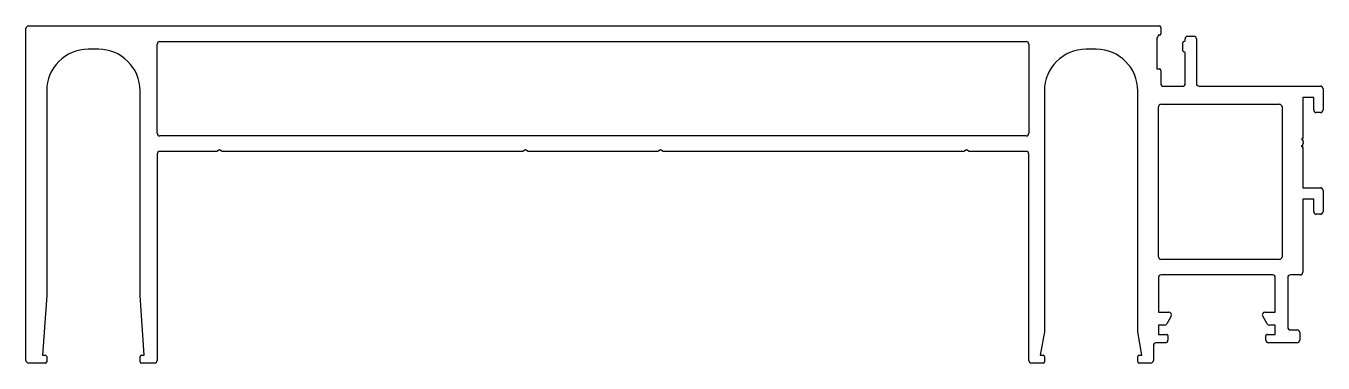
# Model space of a CAD drawing. Extents: x 1713 to 1963, y 1325 to 1390.
import ezdxf

# ---------------------------------------------------------------- set-up
doc = ezdxf.new("R2010")
doc.units = 0
doc.linetypes.add('CENTER', pattern=[50.8, 31.75, -6.35, 6.35, -6.35])
doc.layers.add('RI-OTHERS', color=6, linetype='CENTER')

msp = doc.modelspace()

# ---------------------------------------------------------------- linework, layer by layer
at = {"layer": 'RI-OTHERS', "color": 0, "linetype": 'BYBLOCK'}
for p, q in [((1713.81, 1390.07), (1931.76, 1390.07)), ((1713.31, 1325.57), (1713.31, 1389.57)), ((1931.26, 1387.77), (1931.26, 1381.77)), ((1931.56, 1388.27), (1931.56, 1388.07)), ((1931.76, 1388.27), (1931.56, 1388.27)), ((1932.06, 1389.77), (1932.06, 1388.57)), ((1936.71, 1387.27), (1936.71, 1387.57)), ((1937.21, 1388.07), (1938.41, 1388.07)), ((1938.91, 1387.57), (1938.91, 1378.97)), ((1727.31, 1385.57), (1725.31, 1385.57)), ((1738.61, 1369.37), (1738.61, 1386.57)), ((1739.11, 1387.07), (1906.11, 1387.07)), ((1906.61, 1386.57), (1906.61, 1369.37)), ((1919.61, 1385.57), (1917.61, 1385.57)), ((1936.31, 1385.27), (1936.31, 1386.87)), ((1936.71, 1378.77), (1936.71, 1384.87)), ((1931.26, 1381.77), (1931.76, 1381.77)), ((1932.06, 1381.47), (1932.06, 1378.77)), ((1717.31, 1377.57), (1717.31, 1338.07)), ((1735.31, 1338.07), (1735.31, 1377.57)), ((1909.61, 1377.57), (1909.61, 1331.07)), ((1927.61, 1331.07), (1927.61, 1377.57)), ((1932.36, 1378.47), (1936.41, 1378.47)), ((1939.41, 1378.47), (1962.81, 1378.47)), ((1963.31, 1377.97), (1963.31, 1373.87)), ((1959.41, 1376.27), (1959.41, 1368.4)), ((1961.51, 1376.27), (1959.41, 1376.27)), ((1961.51, 1373.87), (1961.51, 1376.27)), ((1931.61, 1345.57), (1931.61, 1374.47)), ((1932.11, 1374.97), (1954.91, 1374.97)), ((1955.41, 1374.47), (1955.41, 1345.57)), ((1962.81, 1373.37), (1962.01, 1373.37)), ((1906.11, 1368.87), (1739.11, 1368.87)), ((1959.21, 1368.4), (1959.21, 1368.1)), ((1959.41, 1368.4), (1959.21, 1368.4)), ((1959.21, 1368.1), (1959.41, 1368.1)), ((1959.41, 1368.1), (1959.41, 1367.8)), ((1738.61, 1365.37), (1738.61, 1325.57)), ((1750.09, 1365.87), (1739.11, 1365.87)), ((1750.61, 1366.17), (1750.09, 1365.87)), ((1751.13, 1365.87), (1750.61, 1366.17)), ((1809.09, 1365.87), (1751.13, 1365.87)), ((1809.61, 1366.17), (1809.09, 1365.87)), ((1810.13, 1365.87), (1809.61, 1366.17)), ((1835.09, 1365.87), (1810.13, 1365.87)), ((1835.61, 1366.17), (1835.09, 1365.87)), ((1836.13, 1365.87), (1835.61, 1366.17)), ((1894.09, 1365.87), (1836.13, 1365.87)), ((1894.61, 1366.17), (1894.09, 1365.87)), ((1895.13, 1365.87), (1894.61, 1366.17)), ((1906.11, 1365.87), (1895.13, 1365.87)), ((1906.61, 1325.57), (1906.61, 1365.37)), ((1959.21, 1366.74), (1959.21, 1367.04)), ((1959.21, 1367.04), (1959.41, 1367.04)), ((1959.41, 1366.74), (1959.21, 1366.74)), ((1959.41, 1367.04), (1959.41, 1367.34)), ((1959.41, 1366.74), (1959.41, 1358.87)), ((1959.41, 1358.87), (1962.81, 1358.87)), ((1963.31, 1358.37), (1963.31, 1354.27)), ((1959.41, 1356.67), (1959.41, 1342.57)), ((1961.51, 1356.67), (1959.41, 1356.67)), ((1961.51, 1354.27), (1961.51, 1356.67)), ((1962.81, 1353.77), (1962.01, 1353.77)), ((1954.91, 1345.07), (1932.11, 1345.07)), ((1931.61, 1341.57), (1931.61, 1334.87)), ((1953.61, 1342.07), (1932.11, 1342.07)), ((1954.11, 1334.87), (1954.11, 1341.57)), ((1956.51, 1341.57), (1956.51, 1331.97)), ((1958.91, 1342.07), (1957.01, 1342.07)), ((1717.31, 1338.07), (1716.51, 1326.57)), ((1736.11, 1326.57), (1735.31, 1338.07)), ((1931.61, 1334.87), (1933.61, 1334.87)), ((1934.05, 1334.12), (1933.18, 1332.62)), ((1952.55, 1332.62), (1951.68, 1334.12)), ((1952.11, 1334.87), (1954.11, 1334.87)), ((1909.61, 1331.07), (1908.81, 1326.57)), ((1928.41, 1326.57), (1927.61, 1331.07)), ((1931.61, 1332.37), (1931.61, 1330.57)), ((1932.75, 1332.37), (1931.61, 1332.37)), ((1931.61, 1330.57), (1933.21, 1330.57)), ((1933.41, 1330.37), (1933.41, 1329.47)), ((1952.31, 1329.47), (1952.31, 1330.37)), ((1952.51, 1330.57), (1954.11, 1330.57)), ((1954.11, 1332.37), (1952.98, 1332.37)), ((1954.11, 1330.57), (1954.11, 1332.37)), ((1957.01, 1331.47), (1958.31, 1331.47)), ((1958.81, 1330.97), (1958.81, 1329.47)), ((1930.61, 1328.47), (1930.61, 1325.57)), ((1932.91, 1328.97), (1931.11, 1328.97)), ((1958.31, 1328.97), (1952.81, 1328.97)), ((1717.06, 1325.07), (1713.81, 1325.07)), ((1716.51, 1326.57), (1717.06, 1326.57)), ((1717.31, 1326.32), (1717.31, 1325.32)), ((1735.31, 1325.32), (1735.31, 1326.32)), ((1735.56, 1326.57), (1736.11, 1326.57)), ((1738.11, 1325.07), (1735.56, 1325.07)), ((1909.36, 1325.07), (1907.11, 1325.07)), ((1908.81, 1326.57), (1909.36, 1326.57)), ((1909.61, 1326.32), (1909.61, 1325.32)), ((1927.61, 1325.32), (1927.61, 1326.32)), ((1927.86, 1326.57), (1928.41, 1326.57)), ((1930.11, 1325.07), (1927.86, 1325.07))]:
    msp.add_line(p, q, dxfattribs=at)
for centre, radius, start, end in [((1713.81, 1389.57), 0.5, 90, 180), ((1931.76, 1389.77), 0.3, 0, 90), ((1931.26, 1388.07), 0.3, 270, 360), ((1931.76, 1388.57), 0.3, 270, 0), ((1937.21, 1387.57), 0.5, 90, 180), ((1938.41, 1387.57), 0.5, 0, 90), ((1725.31, 1377.57), 8, 90, 180), ((1727.31, 1377.57), 8, 0, 90), ((1739.11, 1386.57), 0.5, 90, 180), ((1906.11, 1386.57), 0.5, 0, 90), ((1917.61, 1377.57), 8, 90, 180), ((1919.61, 1377.57), 8, 0, 90), ((1936.51, 1386.87), 0.2, 90, 180), ((1936.51, 1385.27), 0.2, 180, 270), ((1936.51, 1387.27), 0.2, 270, 360), ((1936.51, 1384.87), 0.2, 0, 90), ((1931.76, 1381.47), 0.3, 0, 90), ((1932.36, 1378.77), 0.3, 180, 270), ((1936.41, 1378.77), 0.3, 270, 0), ((1939.41, 1378.97), 0.5, 180, 270), ((1962.81, 1377.97), 0.5, 0, 90), ((1932.11, 1374.47), 0.5, 90, 180), ((1954.91, 1374.47), 0.5, 0, 90), ((1962.01, 1373.87), 0.5, 180, 270), ((1962.81, 1373.87), 0.5, 270, 0), ((1739.11, 1369.37), 0.5, 180, 270), ((1906.11, 1369.37), 0.5, 270, 360), ((1959.31, 1367.57), 0.25, 293.5782, 66.4218), ((1739.11, 1365.37), 0.5, 90, 180), ((1906.11, 1365.37), 0.5, 0, 90), ((1962.81, 1358.37), 0.5, 0, 90), ((1962.01, 1354.27), 0.5, 180, 270), ((1962.81, 1354.27), 0.5, 270, 0), ((1932.11, 1345.57), 0.5, 180, 270), ((1954.91, 1345.57), 0.5, 270, 360), ((1958.91, 1342.57), 0.5, 270, 360), ((1932.11, 1341.57), 0.5, 90, 180), ((1953.61, 1341.57), 0.5, 0, 90), ((1957.01, 1341.57), 0.5, 90, 180), ((1932.75, 1332.87), 0.496, 269.4649, 329.7034), ((1933.61, 1334.37), 0.5, 330, 90), ((1952.11, 1334.37), 0.5, 90, 210), ((1952.98, 1332.87), 0.5, 210, 270), ((1933.21, 1330.37), 0.2, 0, 90.0296), ((1952.51, 1330.37), 0.2, 89.9705, 180), ((1957.01, 1331.97), 0.5, 180, 270), ((1958.31, 1330.97), 0.5, 0, 90), ((1931.11, 1328.47), 0.5, 90, 180), ((1932.91, 1329.47), 0.5, 270, 360), ((1952.81, 1329.47), 0.5, 180, 270.1167), ((1958.31, 1329.47), 0.5, 270, 0), ((1713.81, 1325.57), 0.5, 180, 270), ((1717.06, 1326.32), 0.25, 0, 90), ((1717.06, 1325.32), 0.25, 270, 0), ((1735.56, 1326.32), 0.25, 90, 180), ((1735.56, 1325.32), 0.25, 180, 270), ((1738.11, 1325.57), 0.5, 270, 360), ((1907.11, 1325.57), 0.5, 180, 270), ((1909.36, 1326.32), 0.25, 0, 90), ((1909.36, 1325.32), 0.25, 270, 0), ((1927.86, 1326.32), 0.25, 90, 180), ((1927.86, 1325.32), 0.25, 180, 270), ((1930.11, 1325.57), 0.5, 270, 360)]:
    msp.add_arc(centre, radius, start, end, dxfattribs=at)

doc.saveas('drawing.dxf')
